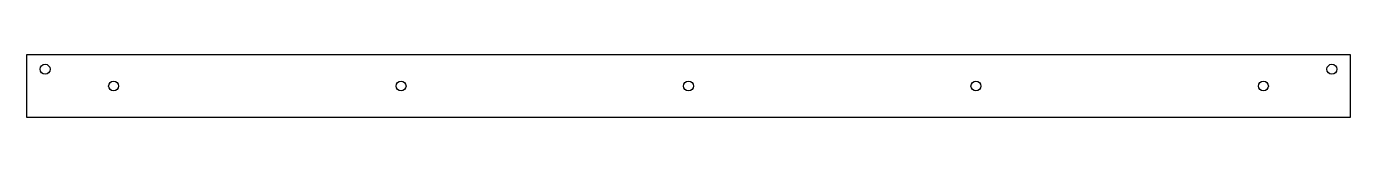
# Model space of a CAD drawing. Header units: millimetres. Extents: x 0 to 1064, y 0 to 50.
import ezdxf

# ---------------------------------------------------------------- set-up
doc = ezdxf.new("R2010")
doc.units = ezdxf.units.MM
doc.layers.add('CUT', color=7, linetype='CONTINUOUS')

msp = doc.modelspace()

# ---------------------------------------------------------------- linework, layer by layer
at = {"layer": 'CUT'}
msp.add_lwpolyline([(0, 0), (1064, 0), (1064, 50), (0, 50)], close=True, dxfattribs=at)
for centre in [(15, 38.5), (1049, 38.5), (70, 25), (301, 25), (532, 25), (763, 25), (994, 25)]:
    msp.add_circle(centre, 4, dxfattribs=at)

doc.saveas('drawing.dxf')
